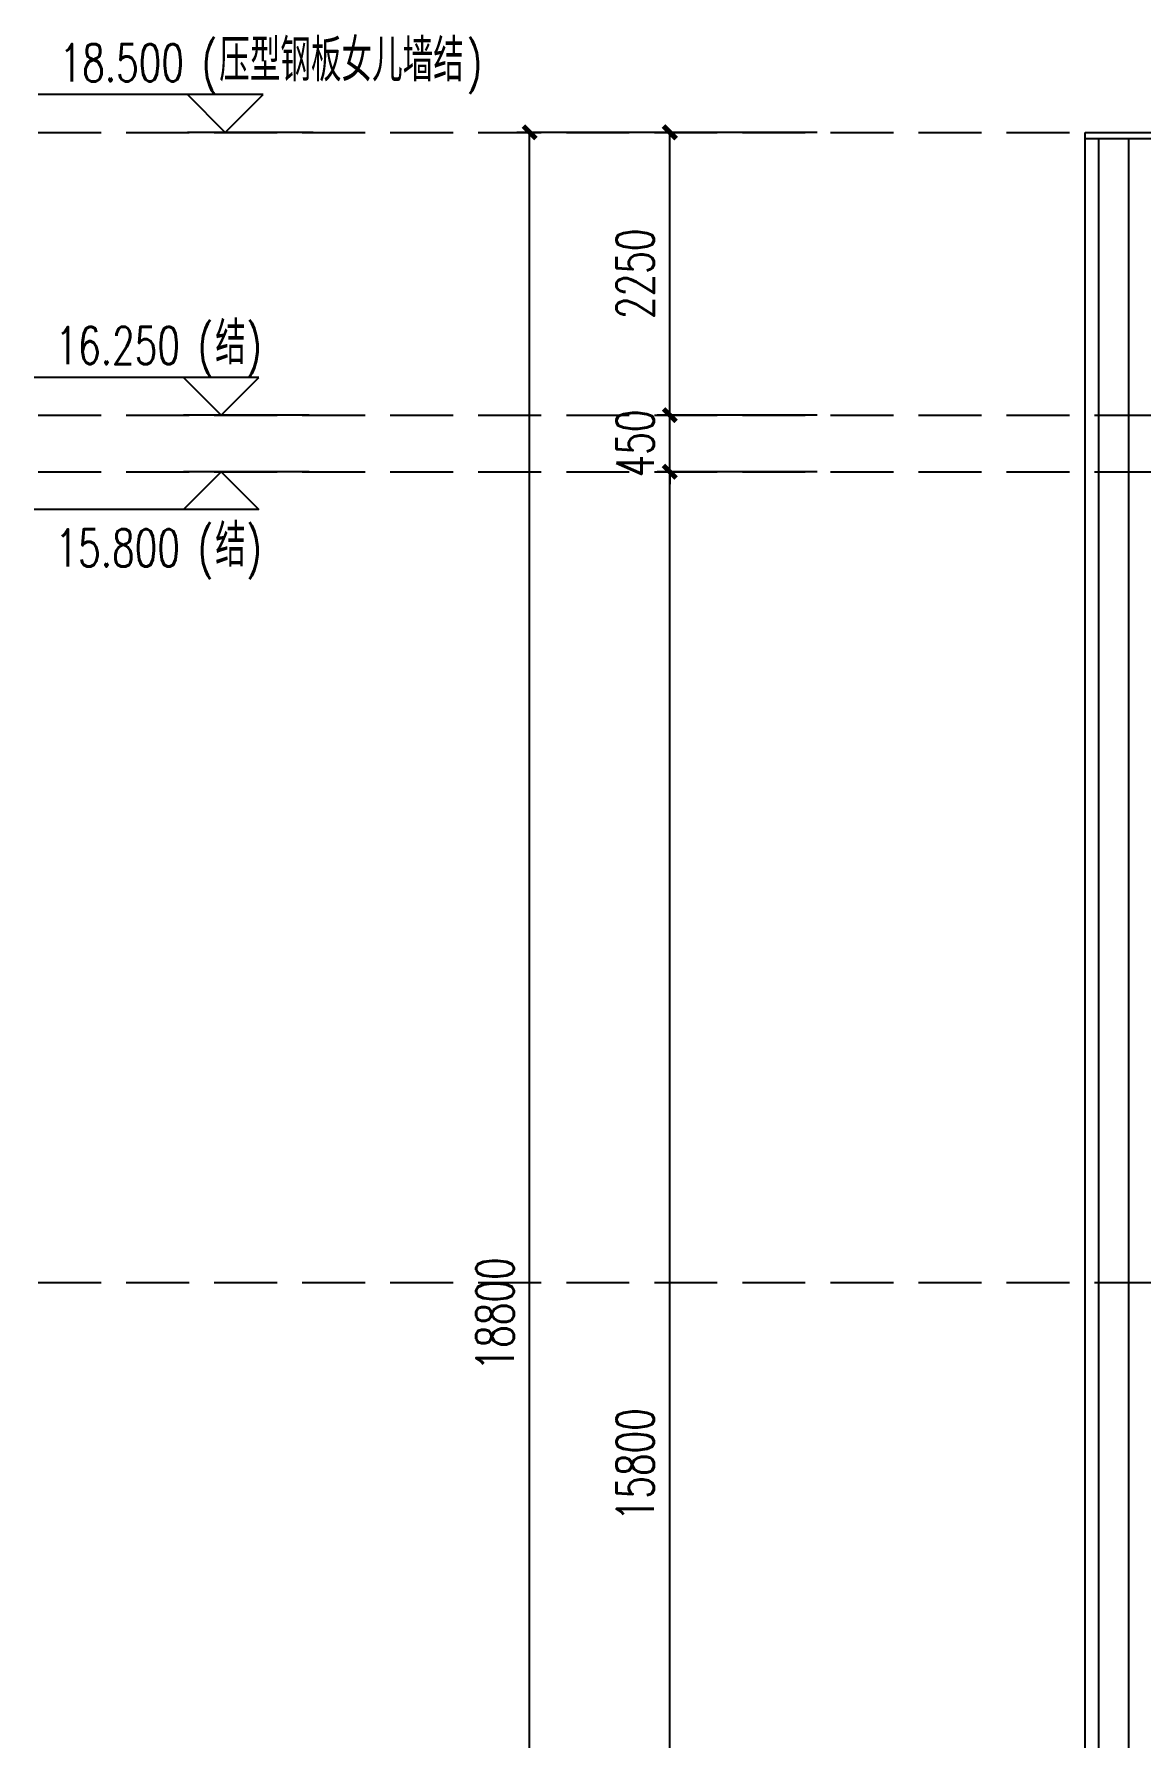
# Model space of a CAD drawing. Extents: x -4210259 to 293730, y -7499 to 868879.
# Drawn here: x -466026 to -457226, y 522964 to 536519 of the extents above; entities that cross this region are included whole.
import ezdxf

# ---------------------------------------------------------------- set-up
doc = ezdxf.new("R2010")
doc.units = 0
doc.header["$LTSCALE"] = 1000
doc.header["$MEASUREMENT"] = 0
doc.linetypes.add('__DASH', pattern=[0.35, 0.25, -0.1])
doc.linetypes.add('DOTE', pattern=[2.4200000000000004, 2, -0.2, 0.02, -0.2])
doc.layers.get('Defpoints').update_dxf_attribs({"color": 210})
for name, color, linetype in [('A-AXIS-D', 1, 'Continuous'), ('A-AXIS-DOTE', 14, 'DOTE'), ('A-HATCH-2', 251, 'Continuous'), ('A-LIN-V', 9, 'Continuous'), ('DIM_ELEV', 3, 'Continuous'), ('PUB_TEXT', 7, 'Continuous')]:
    doc.layers.add(name, color=color, linetype=linetype)
doc.layers.add('A-加建区域', color=47, linetype='Continuous', plot=False)
doc.styles.add('_TCH_DIM', font='SIMPLEX', dxfattribs={"bigfont": 'GBCBIG'})
doc.styles.add('_TCH_DIM_T3', font='SIMPLEX', dxfattribs={"width": 0.7058823529411765, "bigfont": 'GBCBIG'})
doc.dimstyles.new('_TCH_ARCH&&100', dxfattribs={"dimtxt": 297.5, "dimasz": 100, "dimexe": 100, "dimexo": 100, "dimgap": 126.25, "dimtad": 1, "dimdec": 0, "dimzin": 0, "dimdsep": 46, "dimtxsty": '_TCH_DIM_T3', "dimblk": 'ARCHTICK', "dimcen": 0.09, "dimclrt": 7, "dimazin": 2, "dimtfac": 1, "dimtdec": 0, "dimtix": 1, "dimtmove": 2, "dimatfit": 3, "dimfxl": 0, "dimtolj": 1, "dimtzin": 0, "dimarcsym": 0})

# ---------------------------------------------------------------- blocks, each defined once
blk = doc.blocks.new('_ArchTick')
at = {"color": 0, "linetype": 'ByBlock', "const_width": 0.4}
blk.add_lwpolyline([(-0.5, -0.5), (0.5, 0.5)], dxfattribs=at)
blk = doc.blocks.new('*D477')
at = {"layer": 'A-AXIS-D', "color": 0, "lineweight": -2}
for p, q in [((-459800.0000076342, 535737.4520265156), (-462186.3946529057, 535737.4520265156)), ((-462086.3946529057, 516937.4520265154), (-462086.3946529057, 535737.4520265156)), ((-459800.0000076342, 516937.4520265154), (-462186.3946529057, 516937.4520265154))]:
    blk.add_line(p, q, dxfattribs=at)
at = {"layer": 'Defpoints', "color": 0}
for p in [(-462086.3946529057, 535737.4520265156), (-459700.0000076342, 535737.4520265156), (-459700.0000076342, 516937.4520265154)]:
    blk.add_point(p, dxfattribs=at)
at = {"layer": 'A-AXIS-D', "color": 0, "lineweight": -2, "xscale": 100, "yscale": 100, "zscale": 100}
for p, rotation in [((-462086.3946529057, 535737.4520265156), 90), ((-462086.3946529057, 516937.4520265154), 270)]:
    blk.add_blockref('_ArchTick', p, dxfattribs=dict(at, rotation=rotation))
at = {"layer": 'A-AXIS-D', "color": 7, "insert": (-462361.3946529054, 526337.4520265155), "char_height": 297.5, "attachment_point": 5, "rotation": 90, "style": '_TCH_DIM_T3'}
blk.add_mtext('\\A1;18800', dxfattribs=at)
blk = doc.blocks.new('*D479')
at = {"layer": 'A-AXIS-D', "color": 0, "lineweight": -2}
for p, q in [((-459800.0000076342, 533037.4520265155), (-461071.394652905, 533037.4520265155)), ((-460971.394652905, 517237.4520265157), (-460971.394652905, 533037.4520265155)), ((-459800.0000076342, 517237.4520265157), (-461071.394652905, 517237.4520265157))]:
    blk.add_line(p, q, dxfattribs=at)
at = {"layer": 'Defpoints', "color": 0}
for p in [(-460971.394652905, 533037.4520265155), (-459700.0000076342, 533037.4520265155), (-459700.0000076342, 517237.4520265157)]:
    blk.add_point(p, dxfattribs=at)
at = {"layer": 'A-AXIS-D', "color": 0, "lineweight": -2, "xscale": 100, "yscale": 100, "zscale": 100}
for p, rotation in [((-460971.394652905, 533037.4520265155), 90), ((-460971.394652905, 517237.4520265157), 270)]:
    blk.add_blockref('_ArchTick', p, dxfattribs=dict(at, rotation=rotation))
at = {"layer": 'A-AXIS-D', "color": 7, "insert": (-461246.3946529047, 525137.4520265156), "char_height": 297.5, "attachment_point": 5, "rotation": 90, "style": '_TCH_DIM_T3'}
blk.add_mtext('\\A1;15800', dxfattribs=at)
blk = doc.blocks.new('*D480')
at = {"layer": 'A-AXIS-D', "color": 0, "lineweight": -2}
for p, q in [((-460971.394652905, 533487.4520265155), (-460971.394652905, 533587.4520265155)), ((-459800.0000076342, 533487.4520265155), (-461071.394652905, 533487.4520265155)), ((-460971.394652905, 533037.4520265155), (-460971.394652905, 533487.4520265155)), ((-459800.0000076342, 533037.4520265155), (-461071.394652905, 533037.4520265155)), ((-460971.394652905, 533037.4520265155), (-460971.394652905, 532937.4520265155))]:
    blk.add_line(p, q, dxfattribs=at)
at = {"layer": 'Defpoints', "color": 0}
for p in [(-460971.394652905, 533487.4520265155), (-459700.0000076342, 533487.4520265155), (-459700.0000076342, 533037.4520265155)]:
    blk.add_point(p, dxfattribs=at)
at = {"layer": 'A-AXIS-D', "color": 0, "lineweight": -2, "xscale": 100, "yscale": 100, "zscale": 100}
for p, rotation in [((-460971.394652905, 533487.4520265155), 270), ((-460971.394652905, 533037.4520265155), 90)]:
    blk.add_blockref('_ArchTick', p, dxfattribs=dict(at, rotation=rotation))
at = {"layer": 'A-AXIS-D', "color": 7, "insert": (-461246.3946529047, 533262.4520265155), "char_height": 297.5, "attachment_point": 5, "rotation": 90, "style": '_TCH_DIM_T3'}
blk.add_mtext('\\A1;450', dxfattribs=at)
blk = doc.blocks.new('*D481')
at = {"layer": 'A-AXIS-D', "color": 0, "lineweight": -2}
for p, q in [((-459800.0000076342, 535737.4520265156), (-461071.394652905, 535737.4520265156)), ((-460971.394652905, 533487.4520265155), (-460971.394652905, 535737.4520265156)), ((-459800.0000076342, 533487.4520265155), (-461071.394652905, 533487.4520265155))]:
    blk.add_line(p, q, dxfattribs=at)
at = {"layer": 'Defpoints', "color": 0}
for p in [(-460971.394652905, 535737.4520265156), (-459700.0000076342, 535737.4520265156), (-459700.0000076342, 533487.4520265155)]:
    blk.add_point(p, dxfattribs=at)
at = {"layer": 'A-AXIS-D', "color": 0, "lineweight": -2, "xscale": 100, "yscale": 100, "zscale": 100}
for p, rotation in [((-460971.394652905, 535737.4520265156), 90), ((-460971.394652905, 533487.4520265155), 270)]:
    blk.add_blockref('_ArchTick', p, dxfattribs=dict(at, rotation=rotation))
at = {"layer": 'A-AXIS-D', "color": 7, "insert": (-461246.3946529047, 534612.4520265155), "char_height": 297.5, "attachment_point": 5, "rotation": 90, "style": '_TCH_DIM_T3'}
blk.add_mtext('\\A1;2250', dxfattribs=at)

msp = doc.modelspace()

# ---------------------------------------------------------------- hatches: boundary and pattern name
at = {"layer": 'A-HATCH-2'}
h = msp.add_hatch(dxfattribs=at)
h.set_pattern_fill('ANSI31', color=256, scale=150, angle=45)
h.set_pattern_definition([(90, (-72749.94799422269, 0), (-238.125, 0), [])])
h.paths.add_polyline_path([(-457670.0000008841, 517237.4520265154), (-456970.0000038174, 517237.4520265154), (-456970.0000038173, 535687.4520265153), (-457670.0000008841, 535687.4520265154)])

# ---------------------------------------------------------------- linework, layer by layer
at = {"layer": 'A-AXIS-DOTE', "linetype": '__DASH', "ltscale": 2}
for p, q in [((-465993.9275525597, 535737.4520265156), (-377296.0724550742, 535737.4520265153)), ((-465993.9275525597, 533487.4520265155), (-377296.0724550742, 533487.4520265153)), ((-465993.9275525597, 533037.4520265155), (-377296.0724550742, 533037.4520265153))]:
    msp.add_line(p, q, dxfattribs=at)
at = {"layer": 'A-LIN-V'}
for p, q in [((-457670.0000009786, 535737.4520265154), (-384470.0520067099, 535737.4520265155)), ((-457670.0000009793, 516937.4520265246), (-457670.0000009786, 535737.4520265155)), ((-457670.0000009786, 535687.4520265153), (-384470.0520067099, 535687.4520265154))]:
    msp.add_line(p, q, dxfattribs=at)
at = {"layer": 'A-加建区域', "linetype": '__DASH', "ltscale": 2}
msp.add_line((-465993.9275525597, 526587.4520265154), (-377296.0724550742, 526587.4520265153), dxfattribs=at)
at = {"layer": 'DIM_ELEV'}
for p, q in [((-464205.9275525598, 536037.4520265155), (-465993.9275525598, 536037.4520265155)), ((-464505.9275525598, 535737.4520265155), (-464805.9275525598, 536037.4520265155)), ((-464505.9275525598, 535737.4520265155), (-464205.9275525598, 536037.4520265155)), ((-463805.9275525598, 535737.4520265155), (-464805.9275525598, 535737.4520265155)), ((-464238.0613195723, 533787.4520265153), (-466026.0613195723, 533787.4520265153)), ((-464538.0613195723, 533487.4520265153), (-464838.0613195723, 533787.4520265153)), ((-464538.0613195723, 533487.4520265153), (-464238.0613195723, 533787.4520265153)), ((-463838.0613195723, 533487.4520265153), (-464838.0613195723, 533487.4520265153)), ((-464538.0613195723, 533037.4520265153), (-464838.0613195723, 532737.4520265153)), ((-463838.0613195723, 533037.4520265153), (-464838.0613195723, 533037.4520265153)), ((-464538.0613195723, 533037.4520265153), (-464238.0613195723, 532737.4520265153)), ((-464238.0613195723, 532737.4520265153), (-466026.0613195723, 532737.4520265153))]:
    msp.add_line(p, q, dxfattribs=at)

# ---------------------------------------------------------------- texts
at = {"layer": 'PUB_TEXT', "style": '_TCH_DIM'}
for s, p in [('压型钢板女儿墙结', (-464553.9275525598, 536142.4520265155)), ('结', (-464586.0613195723, 533892.4520265153)), ('结', (-464586.0613195723, 532282.4520265153))]:
    msp.add_text(s, height=337.5886524822695, dxfattribs=at).set_placement(p)
at = {"layer": 'PUB_TEXT', "style": '_TCH_DIM', "width": 0.7058823529411765}
for s, p in [('18.500', (-465823.9275525598, 536142.4520265155)), ('(', (-464693.9275525598, 536142.4520265155)), (')', (-462587.9701057512, 536142.4520265155)), ('(', (-464726.0613195723, 533892.4520265153)), (')', (-464340.3166387212, 533892.4520265153)), ('16.250', (-465856.0613195723, 533892.4520265153)), ('(', (-464726.0613195723, 532282.4520265153)), (')', (-464340.3166387212, 532282.4520265153)), ('15.800', (-465856.0613195723, 532282.4520265153))]:
    msp.add_text(s, height=297.5, dxfattribs=at).set_placement(p)

# ---------------------------------------------------------------- dimensions: what is measured, and where the dimension line sits
at = {"layer": 'A-AXIS-D'}
for p1, p2, distance, picture, middle in [((-459700.0000076339, 516937.4520265152), (-459700.0000076339, 535737.4520265154), 2386.394645271823, '*D477', (-462361.3946529054, 526337.4520265155)), ((-459700.0000076339, 533487.4520265153), (-459700.0000076339, 535737.4520265154), 1271.3946452711243, '*D481', (-461246.3946529047, 534612.4520265155)), ((-459700.0000076339, 533037.4520265153), (-459700.0000076339, 533487.4520265153), 1271.3946452711243, '*D480', (-461246.3946529047, 533262.4520265155)), ((-459700.0000076339, 517237.4520265154), (-459700.0000076339, 533037.4520265153), 1271.3946452711243, '*D479', (-461246.3946529047, 525137.4520265156))]:
    dim = msp.add_aligned_dim(p1=p1, p2=p2, distance=distance, dimstyle='_TCH_ARCH&&100', dxfattribs=at)
    dim.commit()
    dim.dimension.update_dxf_attribs({"geometry": picture, "text_midpoint": middle})

doc.saveas('drawing.dxf')
